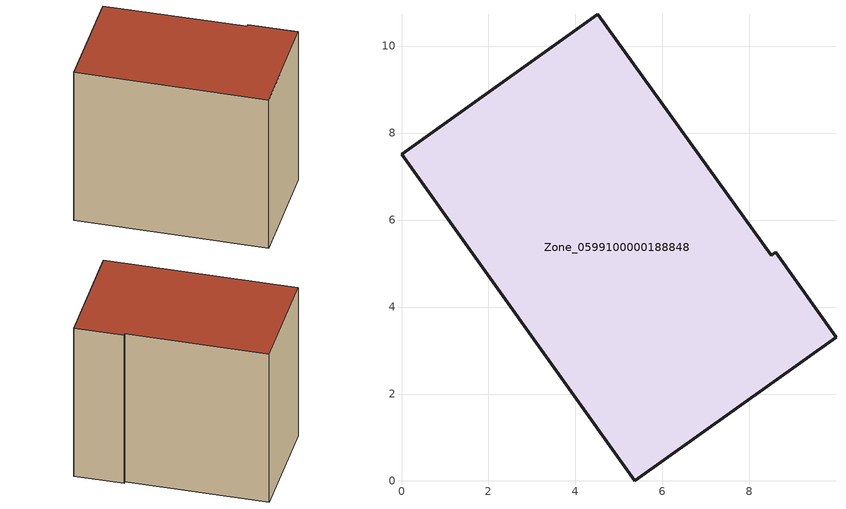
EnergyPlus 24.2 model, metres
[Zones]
Zone_0599100000188848
 floor ground (C_G): 5.37,0 0,7.51 4.51,10.74 8.5,5.18 8.6,5.25 9.99,3.31 z0
 wall outside (C_F): 8.6,5.25 8.5,5.18 4.51,10.74 0,7.51 5.37,0 9.99,3.31 8.6,5.25 z0:8.27
 roof outside (C_R): 5.37,0 9.99,3.31 8.6,5.25 8.5,5.18 4.51,10.74 0,7.51 z8.27
[BUILDING]
Pand.0599100000188848: North Axis=0; Terrain=City; Loads Convergence Tolerance Value=0.04; Temperature Convergence Tolerance Value=0.4; Solar Distribution=FullExterior; Maximum Number of Warmup Days=25; Minimum Number of Warmup Days=1
[Site:Location]
Rotterdam.The.Hague.AP_ZH_NLD Design_Conditions: Latitude=51.96; Longitude=4.45; Time Zone=1; Elevation=-4.5
[SITE:GROUNDTEMPERATURE:BUILDINGSURFACE]
18, 18, 18, 18, 18, 18, 18, 18, 18, 18, 18, 18
[MATERIAL] Thermal Absorptance=0.9; Solar Absorptance=0.7; Visible Absorptance=0.7
Name | Roughness | Thickness | Conductivity | Density | Specific Heat
G.TI.1975-1991 | MediumSmooth | 0.15 | 0.288461 | 540 | 1210
F.TI.1975-1991 | Rough | 0.3 | 0.230769 | 1920 | 840
R.TI.1975-1991 | MediumRough | 0.2 | 0.153846 | 1500 | 1000
[CONSTRUCTION]
C_G: G.TI.1975-1991
C_F: F.TI.1975-1991
C_R: R.TI.1975-1991
[ZONE]
Zone_0599100000188848: Type=1; Multiplier=1; Ceiling Height=Autocalculate; Volume=Autocalculate; Floor Area=autocalculate; Part of Total Floor Area=Yes
[ZONEINFILTRATION:DESIGNFLOWRATE]
Infil_Zone_0599100000188848: Zone or ZoneList or Space or SpaceList=Zone_0599100000188848; Schedule=AlwaysOn; Design Flow Rate Calculation Method=Flow/Area; Flow Rate per Floor Area=0.003; Constant Term Coefficient=1; Temperature Term Coefficient=0; Velocity Term Coefficient=0; Velocity Squared Term Coefficient=0
[HVACTEMPLATE:ZONE:IDEALLOADSAIRSYSTEM]
Zone_0599100000188848: Maximum Heating Supply Air Temperature=50; Minimum Cooling Supply Air Temperature=13; Maximum Heating Supply Air Humidity Ratio=0.0156; Minimum Cooling Supply Air Humidity Ratio=0.0077; Heating Limit=NoLimit; Cooling Limit=NoLimit; Dehumidification Control Type=ConstantSensibleHeatRatio; Cooling Sensible Heat Ratio=0.7; Dehumidification Setpoint=60; Humidification Control Type=None; Humidification Setpoint=30; Outdoor Air Method=None; Outdoor Air Flow Rate per Person=0.00944; Outdoor Air Flow Rate per Zone Floor Area=0; Outdoor Air Flow Rate per Zone=0; Demand Controlled Ventilation Type=None; Outdoor Air Economizer Type=NoEconomizer; Heat Recovery Type=None; Sensible Heat Recovery Effectiveness=0.7; Latent Heat Recovery Effectiveness=0.65
[ZONECONTROL:THERMOSTAT]
ThermostatControl_Zone_0599100000188848: Zone or ZoneList=Zone_0599100000188848; Control Type Schedule=DualSetpointControlType; Control 1=Thermostat_Zone_0599100000188848; Temperature Difference Between Cutout And Setpoint=0
[THERMOSTATSETPOINT:DUALSETPOINT]
Thermostat_Zone_0599100000188848: Heating Setpoint Temperature Schedule=HeatingSetpoint_Zone_0599100000188848; Cooling Setpoint Temperature Schedule=CoolingSetpoint_Zone_0599100000188848
[SCHEDULE:COMPACT]
HeatingSetpoint_Zone_0599100000188848: Through: 12/31, For: AllDays, Until: 24:00, 21
CoolingSetpoint_Zone_0599100000188848: Through: 12/31, For: AllDays, Until: 24:00, 24
DualSetpointControlType: Through: 12/31, For: AllDays, Until: 24:00, 4
AlwaysOn: Through: 12/31, For: AllDays, Until: 24:00, 1
